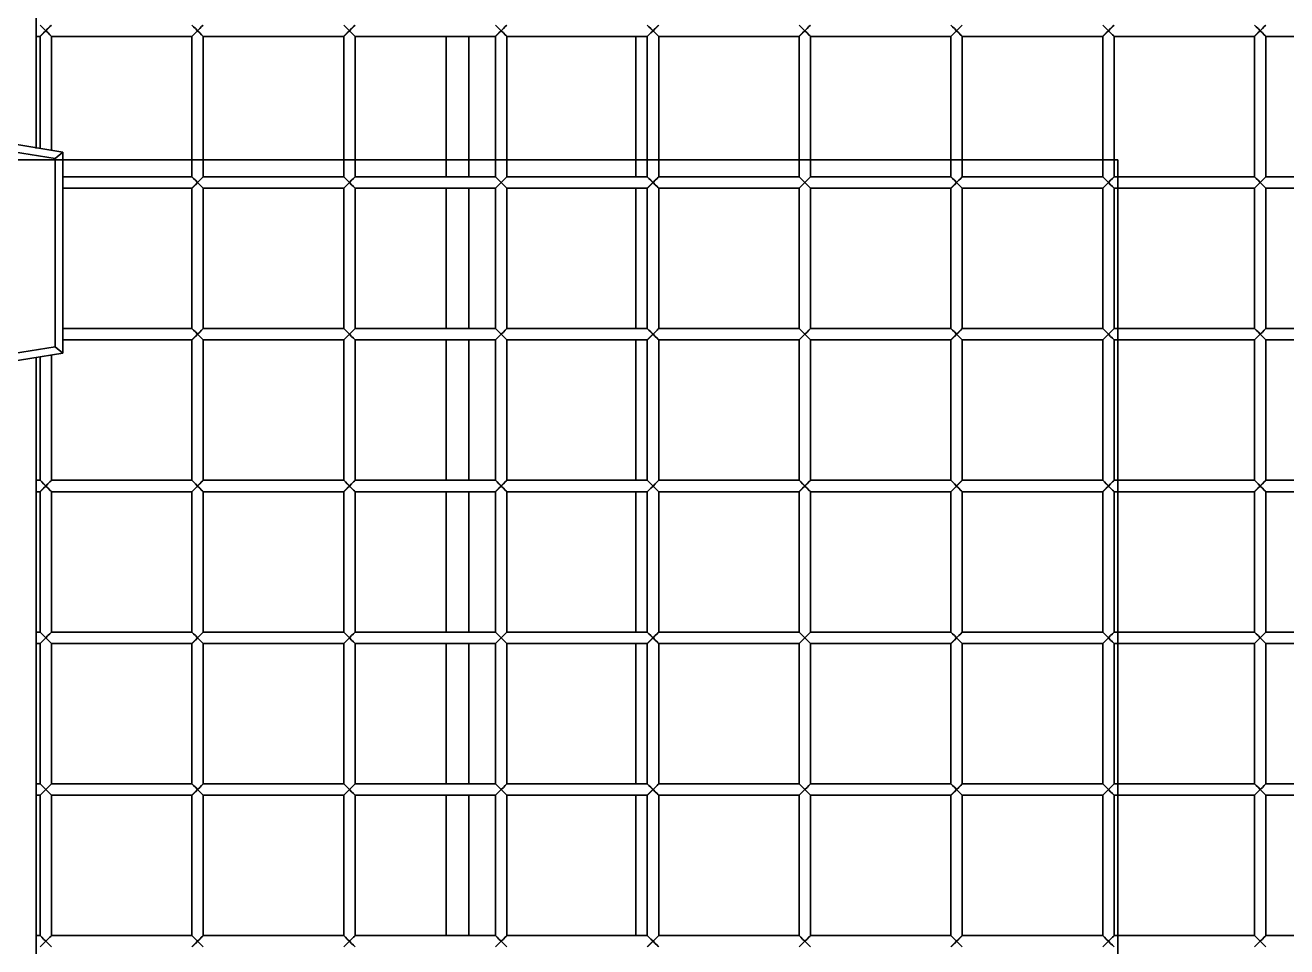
# Model space of a CAD drawing. Header units: millimetres. Extents: x 32496 to 166256, y 3504 to 23939.
# Drawn here: x 70832.1 to 71164.5, y 13026.7 to 13269.6 of the extents above; entities that cross this region are included whole.
import ezdxf

# ---------------------------------------------------------------- set-up
doc = ezdxf.new("R2010")
doc.units = ezdxf.units.MM
doc.layers.get('0').update_dxf_attribs({"lineweight": 35})

# ---------------------------------------------------------------- blocks, each defined once
blk = doc.blocks.new('DRGTJHYTHRTTR')
at = {"color": 7, "linetype": 'Continuous'}
for p, q in [((53199.04, -49732.69), (51844.04, -49732.69)), ((53199.04, -50285.69), (53199.04, -49732.69))]:
    blk.add_line(p, q, dxfattribs=at)
blk = doc.blocks.new('8-1250')
at = {"linetype": 'Continuous'}
for p, q in [((-2211.13, -33511.79), (-2211.13, -33734.31)), ((-2210.13, -33701.79), (-2207.13, -33704.79)), ((-2210.13, -33704.79), (-2207.13, -33701.79)), ((-2170.13, -33701.79), (-2167.13, -33704.79)), ((-2170.13, -33704.79), (-2167.13, -33701.79)), ((-2130.13, -33701.79), (-2127.13, -33704.79)), ((-2130.13, -33704.79), (-2127.13, -33701.79)), ((-2090.13, -33704.79), (-2087.13, -33701.79)), ((-2090.13, -33701.79), (-2087.13, -33704.79)), ((-2050.13, -33701.79), (-2047.13, -33704.79)), ((-2050.13, -33704.79), (-2047.13, -33701.79)), ((-2010.13, -33701.79), (-2007.13, -33704.79)), ((-2010.13, -33704.79), (-2007.13, -33701.79)), ((-1970.13, -33701.79), (-1967.13, -33704.79)), ((-1970.13, -33704.79), (-1967.13, -33701.79)), ((-1930.13, -33701.79), (-1927.13, -33704.79)), ((-1930.13, -33704.79), (-1927.13, -33701.79)), ((-1890.13, -33701.79), (-1887.13, -33704.79)), ((-1890.13, -33704.79), (-1887.13, -33701.79)), ((-2211.13, -33704.79), (-2210.13, -33704.79)), ((-2210.13, -33704.79), (-2210.13, -33734.31)), ((-2210.01, -33704.67), (-2209.22, -33703.88)), ((-2209.22, -33703.88), (-2208.63, -33703.29)), ((-2207.13, -33704.79), (-2207.13, -33734.8)), ((-2207.13, -33704.79), (-2170.13, -33704.79)), ((-2170.13, -33704.79), (-2170.13, -33741.79)), ((-2170.01, -33704.67), (-2169.22, -33703.88)), ((-2169.22, -33703.88), (-2168.63, -33703.29)), ((-2167.13, -33704.79), (-2167.13, -33741.79)), ((-2167.13, -33704.79), (-2130.13, -33704.79)), ((-2130.13, -33704.79), (-2130.13, -33741.79)), ((-2130.01, -33704.67), (-2129.22, -33703.88)), ((-2129.22, -33703.88), (-2128.63, -33703.29)), ((-2127.13, -33704.79), (-2127.13, -33741.79)), ((-2127.13, -33704.79), (-2090.13, -33704.79)), ((-2103.13, -33741.79), (-2103.13, -33704.79)), ((-2097.13, -33704.79), (-2097.13, -33741.79)), ((-2090.13, -33704.79), (-2090.13, -33741.79)), ((-2090.01, -33704.67), (-2089.22, -33703.88)), ((-2089.22, -33703.88), (-2088.63, -33703.29)), ((-2087.13, -33704.79), (-2087.13, -33741.79)), ((-2087.13, -33704.79), (-2050.13, -33704.79)), ((-2053.13, -33704.79), (-2053.13, -33741.79)), ((-2050.13, -33704.79), (-2050.13, -33741.79)), ((-2050.01, -33704.67), (-2049.22, -33703.88)), ((-2049.22, -33703.88), (-2048.63, -33703.29)), ((-2047.13, -33704.79), (-2047.13, -33741.79)), ((-2047.13, -33704.79), (-2010.13, -33704.79)), ((-2010.13, -33704.79), (-2010.13, -33741.79)), ((-2010.01, -33704.67), (-2009.22, -33703.88)), ((-2009.22, -33703.88), (-2008.63, -33703.29)), ((-2007.13, -33704.79), (-2007.13, -33741.79)), ((-2007.13, -33704.79), (-1970.13, -33704.79)), ((-1970.13, -33704.79), (-1970.13, -33741.79)), ((-1970.01, -33704.67), (-1969.22, -33703.88)), ((-1969.22, -33703.88), (-1968.63, -33703.29)), ((-1967.13, -33704.79), (-1967.13, -33741.79)), ((-1967.13, -33704.79), (-1930.13, -33704.79)), ((-1930.13, -33704.79), (-1930.13, -33741.79)), ((-1930.01, -33704.67), (-1929.22, -33703.88)), ((-1929.22, -33703.88), (-1928.63, -33703.29)), ((-1927.13, -33704.79), (-1927.13, -33741.79)), ((-1927.13, -33704.79), (-1890.13, -33704.79)), ((-1890.13, -33704.79), (-1890.13, -33741.79)), ((-1890.01, -33704.67), (-1889.22, -33703.88)), ((-1889.22, -33703.88), (-1888.63, -33703.29)), ((-1887.13, -33704.79), (-1887.13, -33741.79)), ((-1887.13, -33704.79), (-1850.13, -33704.79)), ((-2271.63, -33724.29), (-2204.13, -33735.29)), ((-2228.33, -33733.37), (-2206.13, -33736.99)), ((-2204.13, -33735.29), (-2206.13, -33736.99)), ((-2204.13, -33735.29), (-2204.13, -33788.29)), ((-2206.13, -33786.59), (-2206.13, -33736.99)), ((-2204.13, -33741.79), (-2170.13, -33741.79)), ((-2170.13, -33741.79), (-2167.13, -33744.79)), ((-2170.13, -33744.79), (-2167.13, -33741.79)), ((-2167.13, -33741.79), (-2130.13, -33741.79)), ((-2130.13, -33741.79), (-2127.13, -33744.79)), ((-2130.13, -33744.79), (-2127.13, -33741.79)), ((-2127.13, -33741.79), (-2090.13, -33741.79)), ((-2090.13, -33741.79), (-2087.13, -33744.79)), ((-2090.13, -33744.79), (-2087.13, -33741.79)), ((-2087.13, -33741.79), (-2050.13, -33741.79)), ((-2050.13, -33741.79), (-2047.13, -33744.79)), ((-2050.13, -33744.79), (-2047.13, -33741.79)), ((-2047.13, -33741.79), (-2010.13, -33741.79)), ((-2010.13, -33741.79), (-2007.13, -33744.79)), ((-2010.13, -33744.79), (-2007.13, -33741.79)), ((-2007.13, -33741.79), (-1970.13, -33741.79)), ((-1970.13, -33741.79), (-1967.13, -33744.79)), ((-1970.13, -33744.79), (-1967.13, -33741.79)), ((-1967.13, -33741.79), (-1930.13, -33741.79)), ((-1930.13, -33741.79), (-1927.13, -33744.79)), ((-1930.13, -33744.79), (-1927.13, -33741.79)), ((-1927.13, -33741.79), (-1890.13, -33741.79)), ((-1890.13, -33741.79), (-1887.13, -33744.79)), ((-1890.13, -33744.79), (-1887.13, -33741.79)), ((-1887.13, -33741.79), (-1850.13, -33741.79)), ((-2204.13, -33744.79), (-2170.13, -33744.79)), ((-2170.13, -33744.79), (-2170.13, -33781.79)), ((-2170.01, -33744.67), (-2169.22, -33743.88)), ((-2169.22, -33743.88), (-2168.63, -33743.29)), ((-2167.13, -33744.79), (-2167.13, -33781.79)), ((-2167.13, -33744.79), (-2130.13, -33744.79)), ((-2130.13, -33744.79), (-2130.13, -33781.79)), ((-2130.01, -33744.67), (-2129.22, -33743.88)), ((-2129.22, -33743.88), (-2128.63, -33743.29)), ((-2127.13, -33744.79), (-2127.13, -33781.79)), ((-2127.13, -33744.79), (-2090.13, -33744.79)), ((-2103.13, -33781.79), (-2103.13, -33744.79)), ((-2097.13, -33744.79), (-2097.13, -33781.79)), ((-2090.13, -33744.79), (-2090.13, -33781.79)), ((-2090.01, -33744.67), (-2089.22, -33743.88)), ((-2089.22, -33743.88), (-2088.63, -33743.29)), ((-2087.13, -33744.79), (-2087.13, -33781.79)), ((-2087.13, -33744.79), (-2050.13, -33744.79)), ((-2053.13, -33744.79), (-2053.13, -33781.79)), ((-2050.13, -33744.79), (-2050.13, -33781.79)), ((-2050.01, -33744.67), (-2049.22, -33743.88)), ((-2049.22, -33743.88), (-2048.63, -33743.29)), ((-2047.13, -33744.79), (-2047.13, -33781.79)), ((-2047.13, -33744.79), (-2010.13, -33744.79)), ((-2010.13, -33744.79), (-2010.13, -33781.79)), ((-2010.01, -33744.67), (-2009.22, -33743.88)), ((-2009.22, -33743.88), (-2008.63, -33743.29)), ((-2007.13, -33744.79), (-2007.13, -33781.79)), ((-2007.13, -33744.79), (-1970.13, -33744.79)), ((-1970.13, -33744.79), (-1970.13, -33781.79)), ((-1970.01, -33744.67), (-1969.22, -33743.88)), ((-1969.22, -33743.88), (-1968.63, -33743.29)), ((-1967.13, -33744.79), (-1967.13, -33781.79)), ((-1967.13, -33744.79), (-1930.13, -33744.79)), ((-1930.13, -33744.79), (-1930.13, -33781.79)), ((-1930.01, -33744.67), (-1929.22, -33743.88)), ((-1929.22, -33743.88), (-1928.63, -33743.29)), ((-1927.13, -33744.79), (-1927.13, -33781.79)), ((-1927.13, -33744.79), (-1890.13, -33744.79)), ((-1890.13, -33744.79), (-1890.13, -33781.79)), ((-1890.01, -33744.67), (-1889.22, -33743.88)), ((-1889.22, -33743.88), (-1888.63, -33743.29)), ((-1887.13, -33744.79), (-1887.13, -33781.79)), ((-1887.13, -33744.79), (-1850.13, -33744.79)), ((-2204.13, -33781.79), (-2170.13, -33781.79)), ((-2170.13, -33781.79), (-2167.13, -33784.79)), ((-2170.13, -33784.79), (-2167.13, -33781.79)), ((-2167.13, -33781.79), (-2130.13, -33781.79)), ((-2130.13, -33781.79), (-2127.13, -33784.79)), ((-2130.13, -33784.79), (-2127.13, -33781.79)), ((-2127.13, -33781.79), (-2090.13, -33781.79)), ((-2090.13, -33781.79), (-2087.13, -33784.79)), ((-2090.13, -33784.79), (-2087.13, -33781.79)), ((-2087.13, -33781.79), (-2050.13, -33781.79)), ((-2050.13, -33781.79), (-2047.13, -33784.79)), ((-2050.13, -33784.79), (-2047.13, -33781.79)), ((-2047.13, -33781.79), (-2010.13, -33781.79)), ((-2010.13, -33781.79), (-2007.13, -33784.79)), ((-2010.13, -33784.79), (-2007.13, -33781.79)), ((-2007.13, -33781.79), (-1970.13, -33781.79)), ((-1970.13, -33781.79), (-1967.13, -33784.79)), ((-1970.13, -33784.79), (-1967.13, -33781.79)), ((-1967.13, -33781.79), (-1930.13, -33781.79)), ((-1930.13, -33781.79), (-1927.13, -33784.79)), ((-1930.13, -33784.79), (-1927.13, -33781.79)), ((-1927.13, -33781.79), (-1890.13, -33781.79)), ((-1890.13, -33781.79), (-1887.13, -33784.79)), ((-1890.13, -33784.79), (-1887.13, -33781.79)), ((-1887.13, -33781.79), (-1850.13, -33781.79)), ((-2204.13, -33784.79), (-2170.13, -33784.79)), ((-2170.13, -33784.79), (-2170.13, -33821.79)), ((-2170.01, -33784.67), (-2169.22, -33783.88)), ((-2169.22, -33783.88), (-2168.63, -33783.29)), ((-2167.13, -33784.79), (-2167.13, -33821.79)), ((-2167.13, -33784.79), (-2130.13, -33784.79)), ((-2130.13, -33784.79), (-2130.13, -33821.79)), ((-2130.01, -33784.67), (-2129.22, -33783.88)), ((-2129.22, -33783.88), (-2128.63, -33783.29)), ((-2127.13, -33784.79), (-2127.13, -33821.79)), ((-2127.13, -33784.79), (-2090.13, -33784.79)), ((-2103.13, -33821.79), (-2103.13, -33784.79)), ((-2097.13, -33784.79), (-2097.13, -33821.79)), ((-2090.13, -33784.79), (-2090.13, -33821.79)), ((-2090.01, -33784.67), (-2089.22, -33783.88)), ((-2089.22, -33783.88), (-2088.63, -33783.29)), ((-2087.13, -33784.79), (-2087.13, -33821.79)), ((-2087.13, -33784.79), (-2050.13, -33784.79)), ((-2053.13, -33784.79), (-2053.13, -33821.79)), ((-2050.13, -33784.79), (-2050.13, -33821.79)), ((-2050.01, -33784.67), (-2049.22, -33783.88)), ((-2049.22, -33783.88), (-2048.63, -33783.29)), ((-2047.13, -33784.79), (-2047.13, -33821.79)), ((-2047.13, -33784.79), (-2010.13, -33784.79)), ((-2010.13, -33784.79), (-2010.13, -33821.79)), ((-2010.01, -33784.67), (-2009.22, -33783.88)), ((-2009.22, -33783.88), (-2008.63, -33783.29)), ((-2007.13, -33784.79), (-2007.13, -33821.79)), ((-2007.13, -33784.79), (-1970.13, -33784.79)), ((-1970.13, -33784.79), (-1970.13, -33821.79)), ((-1970.01, -33784.67), (-1969.22, -33783.88)), ((-1969.22, -33783.88), (-1968.63, -33783.29)), ((-1967.13, -33784.79), (-1967.13, -33821.79)), ((-1967.13, -33784.79), (-1930.13, -33784.79)), ((-1930.13, -33784.79), (-1930.13, -33821.79)), ((-1930.01, -33784.67), (-1929.22, -33783.88)), ((-1929.22, -33783.88), (-1928.63, -33783.29)), ((-1927.13, -33784.79), (-1927.13, -33821.79)), ((-1927.13, -33784.79), (-1890.13, -33784.79)), ((-1890.13, -33784.79), (-1890.13, -33821.79)), ((-1890.01, -33784.67), (-1889.22, -33783.88)), ((-1889.22, -33783.88), (-1888.63, -33783.29)), ((-1887.13, -33784.79), (-1887.13, -33821.79)), ((-1887.13, -33784.79), (-1850.13, -33784.79)), ((-2271.63, -33799.29), (-2204.13, -33788.29)), ((-2206.13, -33786.59), (-2228.33, -33790.21)), ((-2211.13, -33789.43), (-2211.13, -34414.79)), ((-2210.13, -33789.27), (-2210.13, -33821.79)), ((-2207.13, -33788.78), (-2207.13, -33821.79)), ((-2204.13, -33788.29), (-2206.13, -33786.59)), ((-2211.13, -33821.79), (-2210.13, -33821.79)), ((-2210.13, -33821.79), (-2207.13, -33824.79)), ((-2210.13, -33824.79), (-2207.13, -33821.79)), ((-2207.13, -33821.79), (-2170.13, -33821.79)), ((-2170.13, -33821.79), (-2167.13, -33824.79)), ((-2170.13, -33824.79), (-2167.13, -33821.79)), ((-2167.13, -33821.79), (-2130.13, -33821.79)), ((-2130.13, -33821.79), (-2127.13, -33824.79)), ((-2130.13, -33824.79), (-2127.13, -33821.79)), ((-2127.13, -33821.79), (-2090.13, -33821.79)), ((-2090.13, -33821.79), (-2087.13, -33824.79)), ((-2090.13, -33824.79), (-2087.13, -33821.79)), ((-2087.13, -33821.79), (-2050.13, -33821.79)), ((-2050.13, -33821.79), (-2047.13, -33824.79)), ((-2050.13, -33824.79), (-2047.13, -33821.79)), ((-2047.13, -33821.79), (-2010.13, -33821.79)), ((-2010.13, -33821.79), (-2007.13, -33824.79)), ((-2010.13, -33824.79), (-2007.13, -33821.79)), ((-2007.13, -33821.79), (-1970.13, -33821.79)), ((-1970.13, -33821.79), (-1967.13, -33824.79)), ((-1970.13, -33824.79), (-1967.13, -33821.79)), ((-1967.13, -33821.79), (-1930.13, -33821.79)), ((-1930.13, -33821.79), (-1927.13, -33824.79)), ((-1930.13, -33824.79), (-1927.13, -33821.79)), ((-1927.13, -33821.79), (-1890.13, -33821.79)), ((-1890.13, -33821.79), (-1887.13, -33824.79)), ((-1890.13, -33824.79), (-1887.13, -33821.79)), ((-1887.13, -33821.79), (-1850.13, -33821.79)), ((-2211.13, -33824.79), (-2210.13, -33824.79)), ((-2210.13, -33824.79), (-2210.13, -33861.79)), ((-2210.01, -33824.67), (-2209.22, -33823.88)), ((-2209.22, -33823.88), (-2208.63, -33823.29)), ((-2207.13, -33824.79), (-2170.13, -33824.79)), ((-2207.13, -33824.79), (-2207.13, -33861.79)), ((-2170.13, -33824.79), (-2170.13, -33861.79)), ((-2170.01, -33824.67), (-2169.22, -33823.88)), ((-2169.22, -33823.88), (-2168.63, -33823.29)), ((-2167.13, -33824.79), (-2130.13, -33824.79)), ((-2167.13, -33824.79), (-2167.13, -33861.79)), ((-2130.13, -33824.79), (-2130.13, -33861.79)), ((-2130.01, -33824.67), (-2129.22, -33823.88)), ((-2129.22, -33823.88), (-2128.63, -33823.29)), ((-2127.13, -33824.79), (-2090.13, -33824.79)), ((-2127.13, -33824.79), (-2127.13, -33861.79)), ((-2103.13, -33861.79), (-2103.13, -33824.79)), ((-2097.13, -33824.79), (-2097.13, -33861.79)), ((-2090.13, -33824.79), (-2090.13, -33861.79)), ((-2090.01, -33824.67), (-2089.22, -33823.88)), ((-2089.22, -33823.88), (-2088.63, -33823.29)), ((-2087.13, -33824.79), (-2050.13, -33824.79)), ((-2087.13, -33824.79), (-2087.13, -33861.79)), ((-2053.13, -33824.79), (-2053.13, -33861.79)), ((-2050.13, -33824.79), (-2050.13, -33861.79)), ((-2050.01, -33824.67), (-2049.22, -33823.88)), ((-2049.22, -33823.88), (-2048.63, -33823.29)), ((-2047.13, -33824.79), (-2010.13, -33824.79)), ((-2047.13, -33824.79), (-2047.13, -33861.79)), ((-2010.13, -33824.79), (-2010.13, -33861.79)), ((-2010.01, -33824.67), (-2009.22, -33823.88)), ((-2009.22, -33823.88), (-2008.63, -33823.29)), ((-2007.13, -33824.79), (-1970.13, -33824.79)), ((-2007.13, -33824.79), (-2007.13, -33861.79)), ((-1970.13, -33824.79), (-1970.13, -33861.79)), ((-1970.01, -33824.67), (-1969.22, -33823.88)), ((-1969.22, -33823.88), (-1968.63, -33823.29)), ((-1967.13, -33824.79), (-1930.13, -33824.79)), ((-1967.13, -33824.79), (-1967.13, -33861.79)), ((-1930.13, -33824.79), (-1930.13, -33861.79)), ((-1930.01, -33824.67), (-1929.22, -33823.88)), ((-1929.22, -33823.88), (-1928.63, -33823.29)), ((-1927.13, -33824.79), (-1890.13, -33824.79)), ((-1927.13, -33824.79), (-1927.13, -33861.79)), ((-1890.13, -33824.79), (-1890.13, -33861.79)), ((-1890.01, -33824.67), (-1889.22, -33823.88)), ((-1889.22, -33823.88), (-1888.63, -33823.29)), ((-1887.13, -33824.79), (-1850.13, -33824.79)), ((-1887.13, -33824.79), (-1887.13, -33861.79)), ((-2211.13, -33861.79), (-2210.13, -33861.79)), ((-2210.13, -33861.79), (-2207.13, -33864.79)), ((-2210.13, -33864.79), (-2207.13, -33861.79)), ((-2207.13, -33861.79), (-2170.13, -33861.79)), ((-2170.13, -33861.79), (-2167.13, -33864.79)), ((-2170.13, -33864.79), (-2167.13, -33861.79)), ((-2167.13, -33861.79), (-2130.13, -33861.79)), ((-2130.13, -33861.79), (-2127.13, -33864.79)), ((-2130.13, -33864.79), (-2127.13, -33861.79)), ((-2127.13, -33861.79), (-2090.13, -33861.79)), ((-2090.13, -33861.79), (-2087.13, -33864.79)), ((-2090.13, -33864.79), (-2087.13, -33861.79)), ((-2087.13, -33861.79), (-2050.13, -33861.79)), ((-2050.13, -33861.79), (-2047.13, -33864.79)), ((-2050.13, -33864.79), (-2047.13, -33861.79)), ((-2047.13, -33861.79), (-2010.13, -33861.79)), ((-2010.13, -33861.79), (-2007.13, -33864.79)), ((-2010.13, -33864.79), (-2007.13, -33861.79)), ((-2007.13, -33861.79), (-1970.13, -33861.79)), ((-1970.13, -33861.79), (-1967.13, -33864.79)), ((-1970.13, -33864.79), (-1967.13, -33861.79)), ((-1967.13, -33861.79), (-1930.13, -33861.79)), ((-1930.13, -33861.79), (-1927.13, -33864.79)), ((-1930.13, -33864.79), (-1927.13, -33861.79)), ((-1927.13, -33861.79), (-1890.13, -33861.79)), ((-1890.13, -33861.79), (-1887.13, -33864.79)), ((-1890.13, -33864.79), (-1887.13, -33861.79)), ((-1887.13, -33861.79), (-1850.13, -33861.79)), ((-2211.13, -33864.79), (-2210.13, -33864.79)), ((-2210.13, -33864.79), (-2210.13, -33901.79)), ((-2210.01, -33864.67), (-2209.22, -33863.88)), ((-2209.22, -33863.88), (-2208.63, -33863.29)), ((-2207.13, -33864.79), (-2170.13, -33864.79)), ((-2207.13, -33864.79), (-2207.13, -33901.79)), ((-2170.13, -33864.79), (-2170.13, -33901.79)), ((-2170.01, -33864.67), (-2169.22, -33863.88)), ((-2169.22, -33863.88), (-2168.63, -33863.29)), ((-2167.13, -33864.79), (-2130.13, -33864.79)), ((-2167.13, -33864.79), (-2167.13, -33901.79)), ((-2130.13, -33864.79), (-2130.13, -33901.79)), ((-2130.01, -33864.67), (-2129.22, -33863.88)), ((-2129.22, -33863.88), (-2128.63, -33863.29)), ((-2127.13, -33864.79), (-2090.13, -33864.79)), ((-2127.13, -33864.79), (-2127.13, -33901.79)), ((-2103.13, -33901.79), (-2103.13, -33864.79)), ((-2097.13, -33864.79), (-2097.13, -33901.79)), ((-2090.13, -33864.79), (-2090.13, -33901.79)), ((-2090.01, -33864.67), (-2089.22, -33863.88)), ((-2089.22, -33863.88), (-2088.63, -33863.29)), ((-2087.13, -33864.79), (-2050.13, -33864.79)), ((-2087.13, -33864.79), (-2087.13, -33901.79)), ((-2053.13, -33864.79), (-2053.13, -33901.79)), ((-2050.13, -33864.79), (-2050.13, -33901.79)), ((-2050.01, -33864.67), (-2049.22, -33863.88)), ((-2049.22, -33863.88), (-2048.63, -33863.29)), ((-2047.13, -33864.79), (-2010.13, -33864.79)), ((-2047.13, -33864.79), (-2047.13, -33901.79)), ((-2010.13, -33864.79), (-2010.13, -33901.79)), ((-2010.01, -33864.67), (-2009.22, -33863.88)), ((-2009.22, -33863.88), (-2008.63, -33863.29)), ((-2007.13, -33864.79), (-1970.13, -33864.79)), ((-2007.13, -33864.79), (-2007.13, -33901.79)), ((-1970.13, -33864.79), (-1970.13, -33901.79)), ((-1970.01, -33864.67), (-1969.22, -33863.88)), ((-1969.22, -33863.88), (-1968.63, -33863.29)), ((-1967.13, -33864.79), (-1930.13, -33864.79)), ((-1967.13, -33864.79), (-1967.13, -33901.79)), ((-1930.13, -33864.79), (-1930.13, -33901.79)), ((-1930.01, -33864.67), (-1929.22, -33863.88)), ((-1929.22, -33863.88), (-1928.63, -33863.29)), ((-1927.13, -33864.79), (-1890.13, -33864.79)), ((-1927.13, -33864.79), (-1927.13, -33901.79)), ((-1890.13, -33864.79), (-1890.13, -33901.79)), ((-1890.01, -33864.67), (-1889.22, -33863.88)), ((-1889.22, -33863.88), (-1888.63, -33863.29)), ((-1887.13, -33864.79), (-1850.13, -33864.79)), ((-1887.13, -33864.79), (-1887.13, -33901.79)), ((-2211.13, -33901.79), (-2210.13, -33901.79)), ((-2210.13, -33901.79), (-2207.13, -33904.79)), ((-2210.13, -33904.79), (-2207.13, -33901.79)), ((-2207.13, -33901.79), (-2170.13, -33901.79)), ((-2170.13, -33901.79), (-2167.13, -33904.79)), ((-2170.13, -33904.79), (-2167.13, -33901.79)), ((-2167.13, -33901.79), (-2130.13, -33901.79)), ((-2130.13, -33901.79), (-2127.13, -33904.79)), ((-2130.13, -33904.79), (-2127.13, -33901.79)), ((-2127.13, -33901.79), (-2090.13, -33901.79)), ((-2090.13, -33901.79), (-2087.13, -33904.79)), ((-2090.13, -33904.79), (-2087.13, -33901.79)), ((-2087.13, -33901.79), (-2050.13, -33901.79)), ((-2050.13, -33901.79), (-2047.13, -33904.79)), ((-2050.13, -33904.79), (-2047.13, -33901.79)), ((-2047.13, -33901.79), (-2010.13, -33901.79)), ((-2010.13, -33901.79), (-2007.13, -33904.79)), ((-2010.13, -33904.79), (-2007.13, -33901.79)), ((-2007.13, -33901.79), (-1970.13, -33901.79)), ((-1970.13, -33901.79), (-1967.13, -33904.79)), ((-1970.13, -33904.79), (-1967.13, -33901.79)), ((-1967.13, -33901.79), (-1930.13, -33901.79)), ((-1930.13, -33901.79), (-1927.13, -33904.79)), ((-1930.13, -33904.79), (-1927.13, -33901.79)), ((-1927.13, -33901.79), (-1890.13, -33901.79)), ((-1890.13, -33901.79), (-1887.13, -33904.79)), ((-1890.13, -33904.79), (-1887.13, -33901.79)), ((-1887.13, -33901.79), (-1850.13, -33901.79)), ((-2211.13, -33904.79), (-2210.13, -33904.79)), ((-2210.13, -33904.79), (-2210.13, -33941.79)), ((-2210.01, -33904.67), (-2209.22, -33903.88)), ((-2209.22, -33903.88), (-2208.63, -33903.29)), ((-2207.13, -33904.79), (-2170.13, -33904.79)), ((-2207.13, -33904.79), (-2207.13, -33941.79)), ((-2170.13, -33904.79), (-2170.13, -33941.79)), ((-2170.01, -33904.67), (-2169.22, -33903.88)), ((-2169.22, -33903.88), (-2168.63, -33903.29)), ((-2167.13, -33904.79), (-2130.13, -33904.79)), ((-2167.13, -33904.79), (-2167.13, -33941.79)), ((-2130.13, -33904.79), (-2130.13, -33941.79)), ((-2130.01, -33904.67), (-2129.22, -33903.88)), ((-2129.22, -33903.88), (-2128.63, -33903.29)), ((-2127.13, -33904.79), (-2090.13, -33904.79)), ((-2127.13, -33904.79), (-2127.13, -33941.79)), ((-2103.13, -33941.79), (-2103.13, -33904.79)), ((-2097.13, -33904.79), (-2097.13, -33941.79)), ((-2090.13, -33904.79), (-2090.13, -33941.79)), ((-2090.01, -33904.67), (-2089.22, -33903.88)), ((-2089.22, -33903.88), (-2088.63, -33903.29)), ((-2087.13, -33904.79), (-2050.13, -33904.79)), ((-2087.13, -33904.79), (-2087.13, -33941.79)), ((-2053.13, -33904.79), (-2053.13, -33941.79)), ((-2050.13, -33904.79), (-2050.13, -33941.79)), ((-2050.01, -33904.67), (-2049.22, -33903.88)), ((-2049.22, -33903.88), (-2048.63, -33903.29)), ((-2047.13, -33904.79), (-2010.13, -33904.79)), ((-2047.13, -33904.79), (-2047.13, -33941.79)), ((-2010.13, -33904.79), (-2010.13, -33941.79)), ((-2010.01, -33904.67), (-2009.22, -33903.88)), ((-2009.22, -33903.88), (-2008.63, -33903.29)), ((-2007.13, -33904.79), (-1970.13, -33904.79)), ((-2007.13, -33904.79), (-2007.13, -33941.79)), ((-1970.13, -33904.79), (-1970.13, -33941.79)), ((-1970.01, -33904.67), (-1969.22, -33903.88)), ((-1969.22, -33903.88), (-1968.63, -33903.29)), ((-1967.13, -33904.79), (-1930.13, -33904.79)), ((-1967.13, -33904.79), (-1967.13, -33941.79)), ((-1930.13, -33904.79), (-1930.13, -33941.79)), ((-1930.01, -33904.67), (-1929.22, -33903.88)), ((-1929.22, -33903.88), (-1928.63, -33903.29)), ((-1927.13, -33904.79), (-1890.13, -33904.79)), ((-1927.13, -33904.79), (-1927.13, -33941.79)), ((-1890.13, -33904.79), (-1890.13, -33941.79)), ((-1890.01, -33904.67), (-1889.22, -33903.88)), ((-1889.22, -33903.88), (-1888.63, -33903.29)), ((-1887.13, -33904.79), (-1850.13, -33904.79)), ((-1887.13, -33904.79), (-1887.13, -33941.79)), ((-2211.13, -33941.79), (-2210.13, -33941.79)), ((-2210.13, -33941.79), (-2207.13, -33944.79)), ((-2210.13, -33944.79), (-2207.13, -33941.79)), ((-2207.13, -33941.79), (-2170.13, -33941.79)), ((-2170.13, -33941.79), (-2167.13, -33944.79)), ((-2170.13, -33944.79), (-2167.13, -33941.79)), ((-2167.13, -33941.79), (-2130.13, -33941.79)), ((-2130.13, -33941.79), (-2127.13, -33944.79)), ((-2130.13, -33944.79), (-2127.13, -33941.79)), ((-2127.13, -33941.79), (-2090.13, -33941.79)), ((-2090.13, -33941.79), (-2087.13, -33944.79)), ((-2090.13, -33944.79), (-2087.13, -33941.79)), ((-2087.13, -33941.79), (-2050.13, -33941.79)), ((-2050.13, -33941.79), (-2047.13, -33944.79)), ((-2050.13, -33944.79), (-2047.13, -33941.79)), ((-2047.13, -33941.79), (-2010.13, -33941.79)), ((-2010.13, -33941.79), (-2007.13, -33944.79)), ((-2010.13, -33944.79), (-2007.13, -33941.79)), ((-2007.13, -33941.79), (-1970.13, -33941.79)), ((-1970.13, -33941.79), (-1967.13, -33944.79)), ((-1970.13, -33944.79), (-1967.13, -33941.79)), ((-1967.13, -33941.79), (-1930.13, -33941.79)), ((-1930.13, -33941.79), (-1927.13, -33944.79)), ((-1930.13, -33944.79), (-1927.13, -33941.79)), ((-1927.13, -33941.79), (-1890.13, -33941.79)), ((-1890.13, -33941.79), (-1887.13, -33944.79)), ((-1890.13, -33944.79), (-1887.13, -33941.79)), ((-1887.13, -33941.79), (-1850.13, -33941.79)), ((-2210.01, -33944.67), (-2209.22, -33943.88)), ((-2209.22, -33943.88), (-2208.63, -33943.29)), ((-2170.01, -33944.67), (-2169.22, -33943.88)), ((-2169.22, -33943.88), (-2168.63, -33943.29)), ((-2130.01, -33944.67), (-2129.22, -33943.88)), ((-2129.22, -33943.88), (-2128.63, -33943.29)), ((-2090.01, -33944.67), (-2089.22, -33943.88)), ((-2089.22, -33943.88), (-2088.63, -33943.29)), ((-2050.01, -33944.67), (-2049.22, -33943.88)), ((-2049.22, -33943.88), (-2048.63, -33943.29)), ((-2010.01, -33944.67), (-2009.22, -33943.88)), ((-2009.22, -33943.88), (-2008.63, -33943.29)), ((-1970.01, -33944.67), (-1969.22, -33943.88)), ((-1969.22, -33943.88), (-1968.63, -33943.29)), ((-1930.01, -33944.67), (-1929.22, -33943.88)), ((-1929.22, -33943.88), (-1928.63, -33943.29)), ((-1890.01, -33944.67), (-1889.22, -33943.88)), ((-1889.22, -33943.88), (-1888.63, -33943.29))]:
    blk.add_line(p, q, dxfattribs=at)
for points in [[(-2208.63, -33703.29), (-2209.21, -33702.7), (-2209.69, -33702.23)], [(-2207.24, -33701.9), (-2207.56, -33702.22), (-2208.05, -33702.71), (-2208.63, -33703.29)], [(-2168.63, -33703.29), (-2169.21, -33702.7), (-2169.69, -33702.23)], [(-2167.24, -33701.9), (-2167.56, -33702.22), (-2168.05, -33702.71), (-2168.63, -33703.29)], [(-2128.63, -33703.29), (-2129.21, -33702.7), (-2129.69, -33702.23)], [(-2127.24, -33701.9), (-2127.56, -33702.22), (-2128.05, -33702.71), (-2128.63, -33703.29)], [(-2088.63, -33703.29), (-2089.21, -33702.7), (-2089.69, -33702.23)], [(-2087.24, -33701.9), (-2087.56, -33702.22), (-2088.05, -33702.71), (-2088.63, -33703.29)], [(-2048.63, -33703.29), (-2049.21, -33702.7), (-2049.69, -33702.23)], [(-2047.24, -33701.9), (-2047.56, -33702.22), (-2048.05, -33702.71), (-2048.63, -33703.29)], [(-2008.63, -33703.29), (-2009.21, -33702.7), (-2009.69, -33702.23)], [(-2007.24, -33701.9), (-2007.56, -33702.22), (-2008.05, -33702.71), (-2008.63, -33703.29)], [(-1968.63, -33703.29), (-1969.21, -33702.7), (-1969.69, -33702.23)], [(-1967.24, -33701.9), (-1967.56, -33702.22), (-1968.05, -33702.71), (-1968.63, -33703.29)], [(-1928.63, -33703.29), (-1929.21, -33702.7), (-1929.69, -33702.23)], [(-1927.24, -33701.9), (-1927.56, -33702.22), (-1928.05, -33702.71), (-1928.63, -33703.29)], [(-1888.63, -33703.29), (-1889.21, -33702.7), (-1889.69, -33702.23)], [(-1887.24, -33701.9), (-1887.56, -33702.22), (-1888.05, -33702.71), (-1888.63, -33703.29)], [(-2208.63, -33703.29), (-2208.04, -33703.88), (-2207.57, -33704.35), (-2207.13, -33704.79)], [(-2168.63, -33703.29), (-2168.04, -33703.88), (-2167.57, -33704.35), (-2167.13, -33704.79)], [(-2128.63, -33703.29), (-2128.04, -33703.88), (-2127.57, -33704.35)], [(-2088.63, -33703.29), (-2088.04, -33703.88), (-2087.57, -33704.35), (-2087.24, -33704.67)], [(-2048.63, -33703.29), (-2048.04, -33703.88), (-2047.57, -33704.35), (-2047.24, -33704.67)], [(-2008.63, -33703.29), (-2008.04, -33703.88), (-2007.57, -33704.35), (-2007.24, -33704.67)], [(-1968.63, -33703.29), (-1968.04, -33703.88), (-1967.57, -33704.35), (-1967.24, -33704.67)], [(-1928.63, -33703.29), (-1928.04, -33703.88), (-1927.57, -33704.35), (-1927.24, -33704.67)], [(-1888.63, -33703.29), (-1888.04, -33703.88), (-1887.57, -33704.35), (-1887.24, -33704.67)], [(-2168.63, -33743.29), (-2169.21, -33742.7), (-2169.69, -33742.23)], [(-2167.24, -33741.9), (-2167.56, -33742.22), (-2168.05, -33742.71), (-2168.63, -33743.29)], [(-2128.63, -33743.29), (-2129.21, -33742.7), (-2129.69, -33742.23)], [(-2127.24, -33741.9), (-2127.56, -33742.22), (-2128.05, -33742.71), (-2128.63, -33743.29)], [(-2088.63, -33743.29), (-2089.21, -33742.7), (-2089.69, -33742.23)], [(-2087.24, -33741.9), (-2087.56, -33742.22), (-2088.05, -33742.71), (-2088.63, -33743.29)], [(-2048.63, -33743.29), (-2049.21, -33742.7), (-2049.69, -33742.23)], [(-2047.24, -33741.9), (-2047.56, -33742.22), (-2048.05, -33742.71), (-2048.63, -33743.29)], [(-2008.63, -33743.29), (-2009.21, -33742.7), (-2009.69, -33742.23)], [(-2007.24, -33741.9), (-2007.56, -33742.22), (-2008.05, -33742.71), (-2008.63, -33743.29)], [(-1968.63, -33743.29), (-1969.21, -33742.7), (-1969.69, -33742.23)], [(-1967.24, -33741.9), (-1967.56, -33742.22), (-1968.05, -33742.71), (-1968.63, -33743.29)], [(-1928.63, -33743.29), (-1929.21, -33742.7), (-1929.69, -33742.23)], [(-1927.24, -33741.9), (-1927.56, -33742.22), (-1928.05, -33742.71), (-1928.63, -33743.29)], [(-1888.63, -33743.29), (-1889.21, -33742.7), (-1889.69, -33742.23)], [(-1887.24, -33741.9), (-1887.56, -33742.22), (-1888.05, -33742.71), (-1888.63, -33743.29)], [(-2168.63, -33743.29), (-2168.04, -33743.88), (-2167.57, -33744.35)], [(-2128.63, -33743.29), (-2128.04, -33743.88), (-2127.57, -33744.35), (-2127.24, -33744.67)], [(-2088.63, -33743.29), (-2088.04, -33743.88), (-2087.57, -33744.35), (-2087.24, -33744.67)], [(-2048.63, -33743.29), (-2048.04, -33743.88), (-2047.57, -33744.35), (-2047.24, -33744.67)], [(-2008.63, -33743.29), (-2008.04, -33743.88), (-2007.57, -33744.35), (-2007.24, -33744.67)], [(-1968.63, -33743.29), (-1968.04, -33743.88), (-1967.57, -33744.35), (-1967.24, -33744.67)], [(-1928.63, -33743.29), (-1928.04, -33743.88), (-1927.57, -33744.35), (-1927.24, -33744.67)], [(-1888.63, -33743.29), (-1888.04, -33743.88), (-1887.57, -33744.35), (-1887.24, -33744.67)], [(-2168.63, -33783.29), (-2169.21, -33782.7), (-2169.69, -33782.23)], [(-2167.24, -33781.9), (-2167.56, -33782.22), (-2168.05, -33782.71), (-2168.63, -33783.29)], [(-2128.63, -33783.29), (-2129.21, -33782.7), (-2129.69, -33782.23)], [(-2127.24, -33781.9), (-2127.56, -33782.22), (-2128.05, -33782.71), (-2128.63, -33783.29)], [(-2088.63, -33783.29), (-2089.21, -33782.7), (-2089.69, -33782.23)], [(-2087.24, -33781.9), (-2087.56, -33782.22), (-2088.05, -33782.71), (-2088.63, -33783.29)], [(-2048.63, -33783.29), (-2049.21, -33782.7), (-2049.69, -33782.23)], [(-2047.24, -33781.9), (-2047.56, -33782.22), (-2048.05, -33782.71), (-2048.63, -33783.29)], [(-2008.63, -33783.29), (-2009.21, -33782.7), (-2009.69, -33782.23)], [(-2007.24, -33781.9), (-2007.56, -33782.22), (-2008.05, -33782.71), (-2008.63, -33783.29)], [(-1968.63, -33783.29), (-1969.21, -33782.7), (-1969.69, -33782.23)], [(-1967.24, -33781.9), (-1967.56, -33782.22), (-1968.05, -33782.71), (-1968.63, -33783.29)], [(-1928.63, -33783.29), (-1929.21, -33782.7), (-1929.69, -33782.23)], [(-1927.24, -33781.9), (-1927.56, -33782.22), (-1928.05, -33782.71), (-1928.63, -33783.29)], [(-1888.63, -33783.29), (-1889.21, -33782.7), (-1889.69, -33782.23)], [(-1887.24, -33781.9), (-1887.56, -33782.22), (-1888.05, -33782.71), (-1888.63, -33783.29)], [(-2168.63, -33783.29), (-2168.04, -33783.88), (-2167.57, -33784.35), (-2167.24, -33784.67)], [(-2128.63, -33783.29), (-2128.04, -33783.88), (-2127.57, -33784.35), (-2127.24, -33784.67)], [(-2088.63, -33783.29), (-2088.04, -33783.88), (-2087.57, -33784.35), (-2087.24, -33784.67)], [(-2048.63, -33783.29), (-2048.04, -33783.88), (-2047.57, -33784.35), (-2047.24, -33784.67)], [(-2008.63, -33783.29), (-2008.04, -33783.88), (-2007.57, -33784.35), (-2007.24, -33784.67)], [(-1968.63, -33783.29), (-1968.04, -33783.88), (-1967.57, -33784.35), (-1967.24, -33784.67)], [(-1928.63, -33783.29), (-1928.04, -33783.88), (-1927.57, -33784.35), (-1927.24, -33784.67)], [(-1888.63, -33783.29), (-1888.04, -33783.88), (-1887.57, -33784.35), (-1887.24, -33784.67)], [(-2208.63, -33823.29), (-2209.21, -33822.7), (-2209.69, -33822.23)], [(-2207.24, -33821.9), (-2207.56, -33822.22), (-2208.05, -33822.71), (-2208.63, -33823.29)], [(-2168.63, -33823.29), (-2169.21, -33822.7), (-2169.69, -33822.23)], [(-2167.24, -33821.9), (-2167.56, -33822.22), (-2168.05, -33822.71), (-2168.63, -33823.29)], [(-2128.63, -33823.29), (-2129.21, -33822.7), (-2129.69, -33822.23)], [(-2127.24, -33821.9), (-2127.56, -33822.22), (-2128.05, -33822.71), (-2128.63, -33823.29)], [(-2088.63, -33823.29), (-2089.21, -33822.7), (-2089.69, -33822.23)], [(-2087.24, -33821.9), (-2087.56, -33822.22), (-2088.05, -33822.71), (-2088.63, -33823.29)], [(-2048.63, -33823.29), (-2049.21, -33822.7), (-2049.69, -33822.23)], [(-2047.24, -33821.9), (-2047.56, -33822.22), (-2048.05, -33822.71), (-2048.63, -33823.29)], [(-2008.63, -33823.29), (-2009.21, -33822.7), (-2009.69, -33822.23)], [(-2007.24, -33821.9), (-2007.56, -33822.22), (-2008.05, -33822.71), (-2008.63, -33823.29)], [(-1968.63, -33823.29), (-1969.21, -33822.7), (-1969.69, -33822.23)], [(-1967.24, -33821.9), (-1967.56, -33822.22), (-1968.05, -33822.71), (-1968.63, -33823.29)], [(-1928.63, -33823.29), (-1929.21, -33822.7), (-1929.69, -33822.23)], [(-1927.24, -33821.9), (-1927.56, -33822.22), (-1928.05, -33822.71), (-1928.63, -33823.29)], [(-1888.63, -33823.29), (-1889.21, -33822.7), (-1889.69, -33822.23)], [(-1887.24, -33821.9), (-1887.56, -33822.22), (-1888.05, -33822.71), (-1888.63, -33823.29)], [(-2208.63, -33823.29), (-2208.04, -33823.88), (-2207.57, -33824.35), (-2207.24, -33824.67)], [(-2168.63, -33823.29), (-2168.04, -33823.88), (-2167.57, -33824.35), (-2167.24, -33824.67)], [(-2128.63, -33823.29), (-2128.04, -33823.88), (-2127.57, -33824.35), (-2127.24, -33824.67)], [(-2088.63, -33823.29), (-2088.04, -33823.88), (-2087.57, -33824.35), (-2087.24, -33824.67)], [(-2048.63, -33823.29), (-2048.04, -33823.88), (-2047.57, -33824.35), (-2047.24, -33824.67)], [(-2008.63, -33823.29), (-2008.04, -33823.88), (-2007.57, -33824.35), (-2007.24, -33824.67)], [(-1968.63, -33823.29), (-1968.04, -33823.88), (-1967.57, -33824.35), (-1967.24, -33824.67)], [(-1928.63, -33823.29), (-1928.04, -33823.88), (-1927.57, -33824.35), (-1927.24, -33824.67)], [(-1888.63, -33823.29), (-1888.04, -33823.88), (-1887.57, -33824.35), (-1887.24, -33824.67)], [(-2208.63, -33863.29), (-2209.21, -33862.7), (-2209.69, -33862.23)], [(-2207.24, -33861.9), (-2207.56, -33862.22), (-2208.05, -33862.71), (-2208.63, -33863.29)], [(-2168.63, -33863.29), (-2169.21, -33862.7), (-2169.69, -33862.23)], [(-2167.24, -33861.9), (-2167.56, -33862.22), (-2168.05, -33862.71), (-2168.63, -33863.29)], [(-2128.63, -33863.29), (-2129.21, -33862.7), (-2129.69, -33862.23)], [(-2127.24, -33861.9), (-2127.56, -33862.22), (-2128.05, -33862.71), (-2128.63, -33863.29)], [(-2088.63, -33863.29), (-2089.21, -33862.7), (-2089.69, -33862.23)], [(-2087.24, -33861.9), (-2087.56, -33862.22), (-2088.05, -33862.71), (-2088.63, -33863.29)], [(-2048.63, -33863.29), (-2049.21, -33862.7), (-2049.69, -33862.23)], [(-2047.24, -33861.9), (-2047.56, -33862.22), (-2048.05, -33862.71), (-2048.63, -33863.29)], [(-2008.63, -33863.29), (-2009.21, -33862.7), (-2009.69, -33862.23)], [(-2007.24, -33861.9), (-2007.56, -33862.22), (-2008.05, -33862.71), (-2008.63, -33863.29)], [(-1968.63, -33863.29), (-1969.21, -33862.7), (-1969.69, -33862.23)], [(-1967.24, -33861.9), (-1967.56, -33862.22), (-1968.05, -33862.71), (-1968.63, -33863.29)], [(-1928.63, -33863.29), (-1929.21, -33862.7), (-1929.69, -33862.23)], [(-1927.24, -33861.9), (-1927.56, -33862.22), (-1928.05, -33862.71), (-1928.63, -33863.29)], [(-1888.63, -33863.29), (-1889.21, -33862.7), (-1889.69, -33862.23)], [(-1887.24, -33861.9), (-1887.56, -33862.22), (-1888.05, -33862.71), (-1888.63, -33863.29)], [(-2208.63, -33863.29), (-2208.04, -33863.88), (-2207.57, -33864.35), (-2207.24, -33864.67)], [(-2168.63, -33863.29), (-2168.04, -33863.88), (-2167.57, -33864.35), (-2167.24, -33864.67)], [(-2128.63, -33863.29), (-2128.04, -33863.88), (-2127.57, -33864.35), (-2127.24, -33864.67)], [(-2088.63, -33863.29), (-2088.04, -33863.88), (-2087.57, -33864.35), (-2087.24, -33864.67)], [(-2048.63, -33863.29), (-2048.04, -33863.88), (-2047.57, -33864.35), (-2047.24, -33864.67)], [(-2008.63, -33863.29), (-2008.04, -33863.88), (-2007.57, -33864.35), (-2007.24, -33864.67)], [(-1968.63, -33863.29), (-1968.04, -33863.88), (-1967.57, -33864.35), (-1967.24, -33864.67)], [(-1928.63, -33863.29), (-1928.04, -33863.88), (-1927.57, -33864.35), (-1927.24, -33864.67)], [(-1888.63, -33863.29), (-1888.04, -33863.88), (-1887.57, -33864.35), (-1887.24, -33864.67)], [(-2208.63, -33903.29), (-2209.21, -33902.7), (-2209.69, -33902.23)], [(-2207.24, -33901.9), (-2207.56, -33902.22), (-2208.05, -33902.71), (-2208.63, -33903.29)], [(-2168.63, -33903.29), (-2169.21, -33902.7), (-2169.69, -33902.23)], [(-2167.24, -33901.9), (-2167.56, -33902.22), (-2168.05, -33902.71), (-2168.63, -33903.29)], [(-2128.63, -33903.29), (-2129.21, -33902.7), (-2129.69, -33902.23)], [(-2127.24, -33901.9), (-2127.56, -33902.22), (-2128.05, -33902.71), (-2128.63, -33903.29)], [(-2088.63, -33903.29), (-2089.21, -33902.7), (-2089.69, -33902.23)], [(-2087.24, -33901.9), (-2087.56, -33902.22), (-2088.05, -33902.71), (-2088.63, -33903.29)], [(-2048.63, -33903.29), (-2049.21, -33902.7), (-2049.69, -33902.23)], [(-2047.24, -33901.9), (-2047.56, -33902.22), (-2048.05, -33902.71), (-2048.63, -33903.29)], [(-2008.63, -33903.29), (-2009.21, -33902.7), (-2009.69, -33902.23)], [(-2007.24, -33901.9), (-2007.56, -33902.22), (-2008.05, -33902.71), (-2008.63, -33903.29)], [(-1968.63, -33903.29), (-1969.21, -33902.7), (-1969.69, -33902.23)], [(-1967.24, -33901.9), (-1967.56, -33902.22), (-1968.05, -33902.71), (-1968.63, -33903.29)], [(-1928.63, -33903.29), (-1929.21, -33902.7), (-1929.69, -33902.23)], [(-1927.24, -33901.9), (-1927.56, -33902.22), (-1928.05, -33902.71), (-1928.63, -33903.29)], [(-1888.63, -33903.29), (-1889.21, -33902.7), (-1889.69, -33902.23)], [(-1887.24, -33901.9), (-1887.56, -33902.22), (-1888.05, -33902.71), (-1888.63, -33903.29)], [(-2208.63, -33903.29), (-2208.04, -33903.88), (-2207.57, -33904.35), (-2207.24, -33904.67)], [(-2168.63, -33903.29), (-2168.04, -33903.88), (-2167.57, -33904.35), (-2167.24, -33904.67)], [(-2128.63, -33903.29), (-2128.04, -33903.88), (-2127.57, -33904.35), (-2127.24, -33904.67)], [(-2088.63, -33903.29), (-2088.04, -33903.88), (-2087.57, -33904.35), (-2087.24, -33904.67)], [(-2048.63, -33903.29), (-2048.04, -33903.88), (-2047.57, -33904.35), (-2047.24, -33904.67)], [(-2008.63, -33903.29), (-2008.04, -33903.88), (-2007.57, -33904.35), (-2007.24, -33904.67)], [(-1968.63, -33903.29), (-1968.04, -33903.88), (-1967.57, -33904.35), (-1967.24, -33904.67)], [(-1928.63, -33903.29), (-1928.04, -33903.88), (-1927.57, -33904.35), (-1927.24, -33904.67)], [(-1888.63, -33903.29), (-1888.04, -33903.88), (-1887.57, -33904.35), (-1887.24, -33904.67)], [(-2208.63, -33943.29), (-2209.21, -33942.7), (-2209.69, -33942.23)], [(-2207.24, -33941.9), (-2207.56, -33942.22), (-2208.05, -33942.71), (-2208.63, -33943.29)], [(-2168.63, -33943.29), (-2169.21, -33942.7), (-2169.69, -33942.23)], [(-2167.24, -33941.9), (-2167.56, -33942.22), (-2168.05, -33942.71), (-2168.63, -33943.29)], [(-2128.63, -33943.29), (-2129.21, -33942.7), (-2129.69, -33942.23)], [(-2127.24, -33941.9), (-2127.56, -33942.22), (-2128.05, -33942.71), (-2128.63, -33943.29)], [(-2088.63, -33943.29), (-2089.21, -33942.7), (-2089.69, -33942.23)], [(-2087.24, -33941.9), (-2087.56, -33942.22), (-2088.05, -33942.71), (-2088.63, -33943.29)], [(-2048.63, -33943.29), (-2049.21, -33942.7), (-2049.69, -33942.23)], [(-2047.24, -33941.9), (-2047.56, -33942.22), (-2048.05, -33942.71), (-2048.63, -33943.29)], [(-2008.63, -33943.29), (-2009.21, -33942.7), (-2009.69, -33942.23)], [(-2007.24, -33941.9), (-2007.56, -33942.22), (-2008.05, -33942.71), (-2008.63, -33943.29)], [(-1968.63, -33943.29), (-1969.21, -33942.7), (-1969.69, -33942.23)], [(-1967.24, -33941.9), (-1967.56, -33942.22), (-1968.05, -33942.71), (-1968.63, -33943.29)], [(-1928.63, -33943.29), (-1929.21, -33942.7), (-1929.69, -33942.23)], [(-1927.24, -33941.9), (-1927.56, -33942.22), (-1928.05, -33942.71), (-1928.63, -33943.29)], [(-1888.63, -33943.29), (-1889.21, -33942.7), (-1889.69, -33942.23)], [(-1887.24, -33941.9), (-1887.56, -33942.22), (-1888.05, -33942.71), (-1888.63, -33943.29)], [(-2208.63, -33943.29), (-2208.04, -33943.88), (-2207.57, -33944.35), (-2207.24, -33944.67)], [(-2168.63, -33943.29), (-2168.04, -33943.88), (-2167.57, -33944.35), (-2167.24, -33944.67)], [(-2128.63, -33943.29), (-2128.04, -33943.88), (-2127.57, -33944.35), (-2127.24, -33944.67)], [(-2088.63, -33943.29), (-2088.04, -33943.88), (-2087.57, -33944.35), (-2087.24, -33944.67)], [(-2048.63, -33943.29), (-2048.04, -33943.88), (-2047.57, -33944.35), (-2047.24, -33944.67)], [(-2008.63, -33943.29), (-2008.04, -33943.88), (-2007.57, -33944.35), (-2007.24, -33944.67)], [(-1968.63, -33943.29), (-1968.04, -33943.88), (-1967.57, -33944.35), (-1967.24, -33944.67)], [(-1928.63, -33943.29), (-1928.04, -33943.88), (-1927.57, -33944.35), (-1927.24, -33944.67)], [(-1888.63, -33943.29), (-1888.04, -33943.88), (-1887.57, -33944.35), (-1887.24, -33944.67)]]:
    blk.add_lwpolyline(points, dxfattribs=at)

msp = doc.modelspace()

# ---------------------------------------------------------------- block references
at = {"color": 6}
msp.add_blockref('8-1250', (73046.131, 46971.457), dxfattribs=at)
msp.add_blockref('DRGTJHYTHRTTR', (17920.951, 62966.819))

doc.saveas('drawing.dxf')
